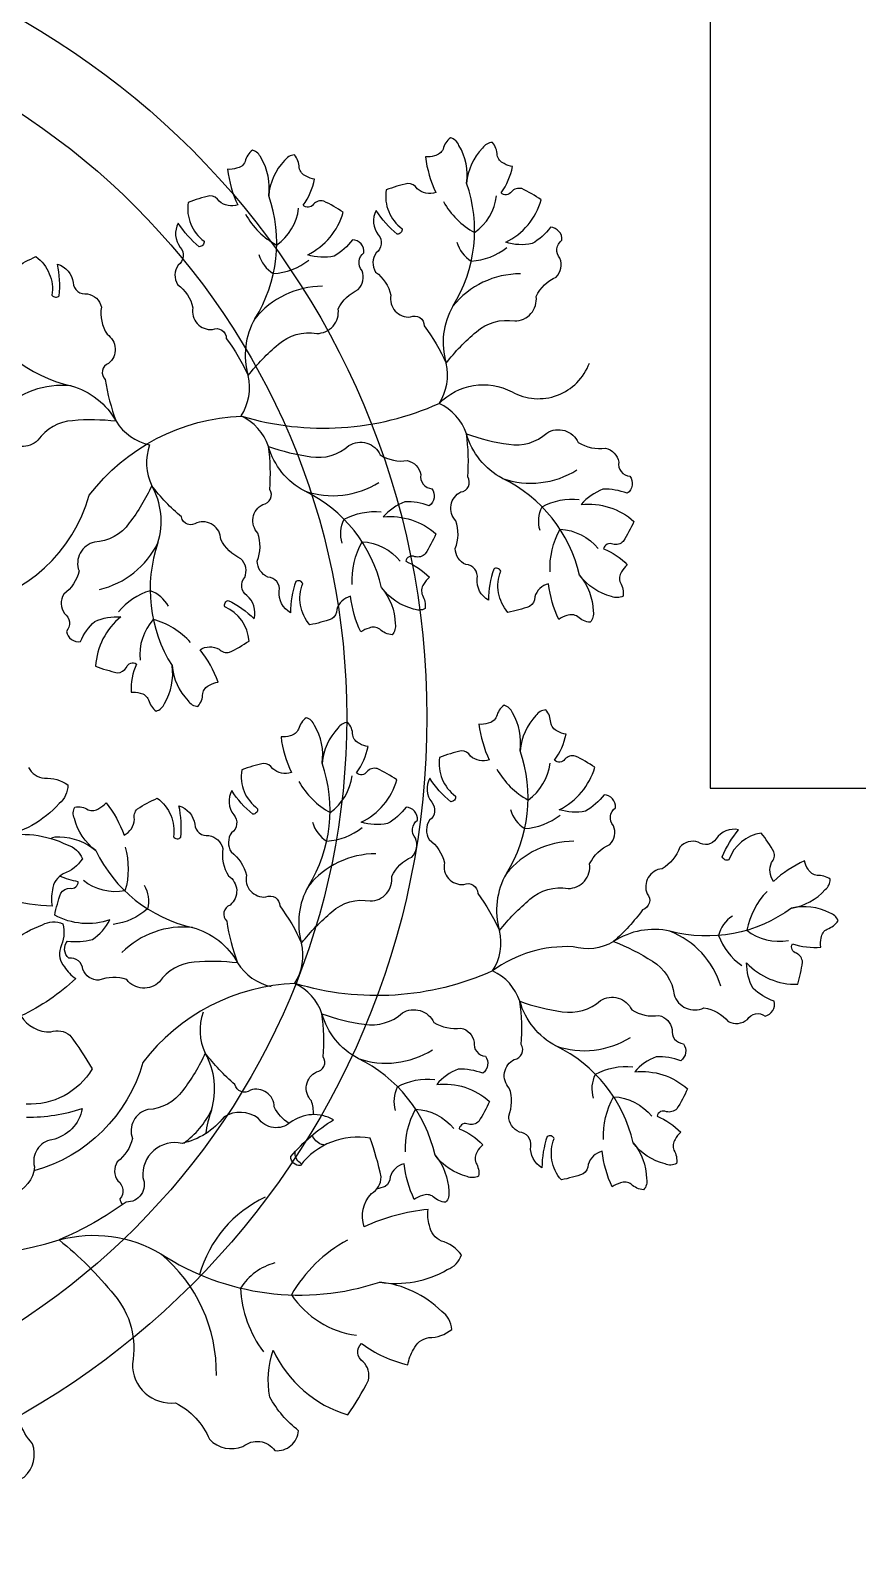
# Model space of a CAD drawing. Header units: millimetres. Extents: x 290.7 to 367.8, y 729.2 to 750.9.
# Drawn here: x 335.1212 to 335.3689, y 743.8186 to 744.2734 of the extents above; entities that cross this region are included whole.
import ezdxf

# ---------------------------------------------------------------- set-up
doc = ezdxf.new("R2010")
doc.units = ezdxf.units.MM
doc.layers.add('VEGET', color=64, linetype='Continuous')
doc.layers.add('VEGET-I', color=62, linetype='Continuous')

# ---------------------------------------------------------------- blocks, each defined once
blk = doc.blocks.new('VEGET-06')
at = {"layer": 'VEGET'}
for points in [[(0.1787080913161034, 0.1409342955668125, -0.08047336285184804), (0.1721603741811455, 0.148301200792254, 0.299054732626132), (0.1727690466169047, 0.1407405286725396, -0.4445358973400594), (0.1721212686906819, 0.1351528822066728, 0.3028472262875131), (0.1719651602376935, 0.1291591023787477, -0.1775881189196616), (0.1767309867031193, 0.1219127746743629, 0.5077713489282268), (0.1828159353822469, 0.115155246533404, -0.5541101838924969), (0.1871266292392004, 0.1123382487378999, -0.05360560279891149), (0.1939393087395631, 0.1007551724023994, -0.05303807838268959), (0.2033851509055085, 0.1105143493233216, -0.2299676780149515), (0.2153247465902801, 0.1138908098802949, 0.453009155801419), (0.2220272557792242, 0.1215698566291641, -0.1775881189196565), (0.2282802176565726, 0.1275800841505026, 0.3028472262875298), (0.2294560543726236, 0.1334594697044471, -0.4445358973400413), (0.2300624542187499, 0.1390517580103054, 0.4200628682774436), (0.2265098412871778, 0.143118664084759, -0.1027662192553072), (0.220738470957361, 0.1379942020935863, -0.1249756271620583), (0.2125213674705293, 0.1384234360467564, 0.2129696122085104), (0.2236248937955043, 0.1516657056500552, 0.03433418913963267), (0.21750713254416, 0.1551537073448817, 0.263361124047625), (0.2142874123478844, 0.154173338340839, -0.4961733732722903), (0.2110943312307043, 0.1538359954617201, 0.105188829234163), (0.2146862037516248, 0.1620051043449307, -0.1018354407082667), (0.2120012359025623, 0.1629374655998257, -0.2548810045278109), (0.2098803011090151, 0.1655829995879916, 0.1744881383592944), (0.2083819639850759, 0.1695425955530121, 0.2361518438993939), (0.2052793652795843, 0.167764000783408, 0.172045804718615), (0.2003498430560819, 0.1568345843182737, 0.1720458047186181), (0.1979645239254557, 0.168584587989141, 0.2361518438993874), (0.1953331347642004, 0.1710064280259367, 0.174488138359288), (0.1929946979928054, 0.16747724571138, -0.2548810045278096), (0.1903403008639266, 0.1653674138784584, -0.1018354407082642), (0.1875154847927956, 0.1650531464375478, 0.08115707204633878), (0.1907385889145283, 0.1539449118959544, -0.2683901017028241), (0.1849185333936019, 0.1551119423709384, 0.2633611240475965), (0.181996068004656, 0.1567813487255476, 0.03433418913963283), (0.1752575223457162, 0.1547355821323233, 0.2816703646801006), (0.1802320631380168, 0.1426532033223173, -0.447648090788793)], [(0.2404388157112853, 0.144829557567709, -0.08047336285184804), (0.2338910985763283, 0.1521964627931505, 0.299054732626132), (0.2344997710120875, 0.1446357906734352, -0.4445358973400594), (0.2338519930858656, 0.1390481442075684, 0.3028472262875131), (0.2336958846328745, 0.1330543643796416, -0.1775881189196616), (0.2384617110983012, 0.1258080366752568, 0.5077713489282268), (0.244546659777428, 0.1190505085342979, -0.5541101838924969), (0.2488573536343814, 0.1162335107387937, -0.05360560279891149), (0.255670033134745, 0.1046504344032959, -0.05303807838268959), (0.2651158753006921, 0.1144096113242172, -0.2299676780149515), (0.2770554709854629, 0.1177860718811905, 0.453009155801419), (0.2837579801744052, 0.1254651186300579, -0.1775881189196565), (0.2900109420517554, 0.1314753461513982, 0.3028472262875298), (0.2911867787678064, 0.1373547317053427, -0.4445358973400413), (0.2917931786139318, 0.1429470200112011, 0.4200628682774436), (0.2882405656823606, 0.1470139260856547, -0.1027662192553072), (0.2824691953525429, 0.1418894640944819, -0.1249756271620583), (0.2742520918657112, 0.1423186980476521, 0.2129696122085104), (0.2853556181906871, 0.1555609676509508, 0.03433418913963267), (0.2792378569393419, 0.1590489693457764, 0.263361124047625), (0.2760181367430663, 0.1580686003417338, -0.4961733732722903), (0.2728250556258871, 0.1577312574626166, 0.105188829234163), (0.2764169281468059, 0.1659003663458254, -0.1018354407082667), (0.273731960297745, 0.1668327276007213, -0.2548810045278109), (0.271611025504197, 0.1694782615888855, 0.1744881383592944), (0.2701126883802578, 0.1734378575539068, 0.2361518438993939), (0.2670100896747662, 0.1716592627843028, 0.172045804718615), (0.2620805674512638, 0.1607298463191693, 0.1720458047186181), (0.2596952483206385, 0.1724798499900366, 0.2361518438993874), (0.2570638591593823, 0.1749016900268323, 0.174488138359288), (0.2547254223879865, 0.1713725077122739, -0.2548810045278096), (0.2520710252591076, 0.1692626758793523, -0.1018354407082642), (0.2492462091879775, 0.1689484084384416, 0.08115707204633878), (0.2524693133097102, 0.1578401738968491, -0.2683901017028241), (0.2466492577887838, 0.1590072043718322, 0.2633611240475965), (0.243726792399837, 0.1606766107264415, 0.03433418913963283), (0.2369882467408981, 0.158630844133218, 0.2816703646801006), (0.2419627875331978, 0.1465484653232121, -0.447648090788793)], [(0.2705117461163056, 0.040490131157636, 0.08047336285184804), (0.2688893468460769, 0.03076841768273741, -0.299054732626132), (0.265380626200491, 0.03749323176694208, 0.4445358973400594), (0.2618583004867245, 0.04187896213204301, -0.3028472262875131), (0.2585360651448907, 0.04687020634648675, 0.1775881189196616), (0.2587140920496065, 0.05554146193717635, -0.5077713489282268), (0.2602690410917798, 0.06450097757585294, 0.5541101838924969), (0.2624191786909673, 0.06918012989361433, 0.05360560279891149), (0.26202191893882, 0.08261227209275734, 0.05303807838268959), (0.2752128967202969, 0.0793775273475914, 0.2299676780149515), (0.2871180065169119, 0.08287363829251326, -0.453009155801419), (0.2968793711855087, 0.07993984412696875, 0.1775881189196565), (0.3053719524686471, 0.07817960827710646, -0.3028472262875298), (0.3094966049140728, 0.0738279409323761, 0.4445358973400413), (0.3129863705033582, 0.06941625810140728, -0.4200628682774436), (0.3121432633425343, 0.0640824082745608, 0.1027662192553072), (0.3045298288037834, 0.06534907346593766, 0.1249756271620583), (0.2978016860823436, 0.06061228900601368, -0.2129696122085104), (0.3142498672360263, 0.05531103086935651, -0.03433418913963267), (0.3109269965262902, 0.04910203024140181, -0.263361124047625), (0.3076794010460713, 0.04821837582746813, 0.4961733732722903), (0.3047965964794273, 0.04680451406990027, -0.105188829234163), (0.3121853244005424, 0.04180025709608337, 0.1018354407082667), (0.3104084637863158, 0.03958189819415736, 0.2548810045278109), (0.310020916411041, 0.03621336416391241, -0.1744881383592944), (0.3108598440135086, 0.03206371179039902, -0.2361518438993939), (0.3072865631969641, 0.03191817042885781, -0.172045804718615), (0.2972962613253127, 0.03854736360250843, -0.1720458047186181), (0.3015305652265035, 0.02733027823719869, -0.2361518438993874), (0.3005918107266501, 0.02387944383508511, -0.174488138359288), (0.2967337523343945, 0.02562265919330375, 0.2548810045278096), (0.293363624112474, 0.02599608957347233, 0.1018354407082642), (0.2908048739421396, 0.02475869415327114, -0.08115707204633878), (0.2876214075215717, 0.03587835315701948, 0.2683901017028241), (0.2833152819901104, 0.03179273333825172, -0.2633611240475965), (0.281729634198034, 0.02882398905726813, -0.03433418913963283), (0.2749359660929587, 0.02696947234673175, -0.2816703646801006), (0.2727167952189218, 0.03984600970871544, 0.447648090788793)], [(0.2087810217211237, 0.03659486915674037, 0.08047336285184804), (0.207158622450895, 0.02687315568184356, -0.299054732626132), (0.2036499018053091, 0.03359796976604823, 0.4445358973400594), (0.2001275760915426, 0.03798370013114827, -0.3028472262875131), (0.1968053407497088, 0.0429749443455929, 0.1775881189196616), (0.1969833676544246, 0.05164619993628072, -0.5077713489282268), (0.1985383166965962, 0.0606057155749582, 0.5541101838924969), (0.2006884542957854, 0.06528486789272048, 0.05360560279891149), (0.2002911945436363, 0.0787170100918626, 0.05303807838268959), (0.213482172325115, 0.07548226534669755, 0.2299676780149515), (0.22538728212173, 0.07897837629161764, -0.453009155801419), (0.2351486467903268, 0.07604458212607224, 0.1775881189196565), (0.2436412280734661, 0.07428434627621172, -0.3028472262875298), (0.2477658805188909, 0.06993267893148136, 0.4445358973400413), (0.2512556461081763, 0.06552099610051254, -0.4200628682774436), (0.2504125389473515, 0.06018714627366517, 0.1027662192553072), (0.2427991044086006, 0.06145381146504203, 0.1249756271620583), (0.2360709616871608, 0.05671702700511805, -0.2129696122085104), (0.2525191428408435, 0.05141576886846, -0.03433418913963267), (0.2491962721311083, 0.04520676824050618, -0.263361124047625), (0.2459486766508894, 0.0443231138265725, 0.4961733732722903), (0.2430658720842453, 0.04290925206900553, -0.105188829234163), (0.2504546000053596, 0.03790499509518774, 0.1018354407082667), (0.2486777393911339, 0.03568663619326351, 0.2548810045278109), (0.2482901920158582, 0.03231810216301589, -0.1744881383592944), (0.249129119618325, 0.02816844978950339, -0.2361518438993939), (0.2455558388017822, 0.02802290842796396, -0.172045804718615), (0.2355655369301299, 0.03465210160161281, -0.1720458047186181), (0.2397998408313207, 0.02343501623630306, -0.2361518438993874), (0.2388610863314673, 0.0199841818341886, -0.174488138359288), (0.2350030279392135, 0.0217273971924099, 0.2548810045278096), (0.231632899717293, 0.02210082757257847, 0.1018354407082642), (0.2290741495469577, 0.02086343215237552, -0.08115707204633878), (0.2258906831263898, 0.03198309115612563, 0.2683901017028241), (0.2215845575949293, 0.02789747133735787, -0.2633611240475965), (0.2199989098028512, 0.0249287270563725, -0.03433418913963283), (0.2132052416977768, 0.0230742103458379, -0.2816703646801006), (0.210986070823739, 0.03595074770781981, 0.447648090788793)], [(0.1877634272076163, 0.03072051994071856, -0.08047336285184804), (0.1957957866512468, 0.02500868187855598, 0.299054732626132), (0.1935079288219912, 0.03224055242420398, -0.4445358973400594), (0.192886792582593, 0.03783122313900478, 0.3028472262875131), (0.1916954648048952, 0.04370748935156055, -0.1775881189196616), (0.1854266846639314, 0.04970121629246638, 0.5077713489282268), (0.1779819067645736, 0.05492290845427483, -0.5541101838924969), (0.1731494825804134, 0.05670201907831984, -0.05360560279891149), (0.1639138768474417, 0.06646336356121552, -0.05303807838268959), (0.1568958242736427, 0.05483527659606402, -0.2299676780149515), (0.1460168269482525, 0.04886854816225483, 0.453009155801419), (0.1412060598943228, 0.03988256414535662, -0.1775881189196565), (0.1364593477073948, 0.03262370125146763, 0.3028472262875298), (0.136631252250079, 0.02663035366410327, -0.4445358973400413), (0.1372937541922825, 0.0210444338252751, 0.4200628682774436), (0.1416675441597555, 0.01787729868757904, -0.1027662192553072), (0.146143456505115, 0.02416498783857435, -0.1249756271620583), (0.1542476958716881, 0.02558848205673048, 0.2129696122085104), (0.1463948479495345, 0.01019436692764941, 0.03433418913963267), (0.1531387618322917, 0.008166366904588607, 0.263361124047625), (0.1560568173442229, 0.009843469631217516, -0.4961733732722903), (0.1590930414285969, 0.01088793626469542, 0.105188829234163), (0.1574236088105661, 0.002121586802911857, -0.1018354407082667), (0.1602492433244169, 0.001814765268029817, -0.2548810045278109), (0.1629091917053529, -0.0002880635627997563, 0.1744881383592944), (0.1652569215302595, -0.003811070660781013, 0.2361518438993939), (0.1678819187832721, -0.001382303997748302, 0.172045804718615), (0.1702362624458953, 0.01037394538454084, 0.1720458047186181), (0.1751945720723231, -0.0005424413468269051, 0.2361518438993874), (0.1783018474966243, -0.002312853027576445, 0.174488138359288), (0.1797897438851592, 0.001650678059747612, -0.2548810045278096), (0.181903698996897, 0.004301792592650067, -0.1018354407082642), (0.184586200279214, 0.005241226853521574, 0.08115707204633878), (0.1789552701613193, 0.01534438976510177, -0.2683901017028241), (0.18488882343632, 0.0155115780689643, 0.2633611240475965), (0.1881111162172973, 0.01453969805576261, 0.03433418913963283), (0.1942196635788953, 0.0180438110223573, 0.2816703646801006), (0.1866635122172067, 0.02870375991538765, -0.447648090788793)], [(0.257114759392242, -0.0320242549355072, -0.08047336285184804), (0.250567042257285, -0.02465734971006572, 0.299054732626132), (0.2511757146930442, -0.03221802182978095, -0.4445358973400594), (0.2505279367668223, -0.0378056682956478, 0.3028472262875131), (0.2503718283138312, -0.04379944812357461, -0.1775881189196616), (0.2551376547792579, -0.05104577582795944, 0.5077713489282268), (0.2612226034583847, -0.05780330396891831, -0.5541101838924969), (0.2655332973153381, -0.06062030176442246, -0.05360560279891149), (0.2723459768157017, -0.07220337809992028, -0.05303807838268959), (0.2817918189816488, -0.06244420117899896, -0.2299676780149515), (0.2937314146664196, -0.05906774062202569, 0.453009155801419), (0.3004339238553619, -0.05138869387315825, -0.1775881189196565), (0.3066868857327121, -0.04537846635181797, 0.3028472262875298), (0.3078627224487631, -0.03949908079787345, -0.4445358973400413), (0.3084691222948885, -0.03390679249201511, 0.4200628682774436), (0.3049165093633173, -0.02983988641756152, -0.1027662192553072), (0.2991451390334996, -0.0349643484087343, -0.1249756271620583), (0.2909280355466679, -0.03453511445556412, 0.2129696122085104), (0.3020315618716438, -0.02129284485226535, 0.03433418913963267), (0.2959138006202986, -0.0178048431574398, 0.263361124047625), (0.292694080424023, -0.01878521216148243, -0.4961733732722903), (0.2895009993068438, -0.01912255504059956, 0.105188829234163), (0.2930928718277626, -0.0109534461573908, -0.1018354407082667), (0.2904079039787018, -0.01002108490249487, -0.2548810045278109), (0.2882869691851537, -0.007375550914330731, 0.1744881383592944), (0.2867886320612145, -0.003415954949309352, 0.2361518438993939), (0.283686033355723, -0.005194549718913422, 0.172045804718615), (0.2787565111322206, -0.01612396618404688, 0.1720458047186181), (0.2763711920015952, -0.004373962513179563, 0.2361518438993874), (0.2737398028403391, -0.001952122476383877, 0.174488138359288), (0.2714013660689432, -0.005481304790942332, -0.2548810045278096), (0.2687469689400643, -0.007591136623863903, -0.1018354407082642), (0.2659221528689342, -0.00790540406477458, 0.08115707204633878), (0.2691452569906669, -0.01901363860636707, -0.2683901017028241), (0.2633252014697405, -0.01784660813138395, 0.2633611240475965), (0.2604027360807937, -0.01617720177677473, 0.03433418913963283), (0.2536641904218548, -0.01822296836999815, 0.2816703646801006), (0.2586387312141545, -0.03030534718000411, -0.447648090788793)], [(0.1953840349970601, -0.03591951693640372, -0.08047336285184804), (0.1888363178621022, -0.02855261171096224, 0.299054732626132), (0.1894449902978614, -0.03611328383067658, -0.4445358973400594), (0.1887972123716386, -0.04170093029654343, 0.3028472262875131), (0.1886411039186502, -0.04769471012446846, -0.1775881189196616), (0.193406930384076, -0.05494103782885329, 0.5077713489282268), (0.1994918790632036, -0.06169856596981216, -0.5541101838924969), (0.2038025729201571, -0.06451556376531631, -0.05360560279891149), (0.2106152524205198, -0.0760986401008168, -0.05303807838268959), (0.2200610945864652, -0.06633946317989459, -0.2299676780149515), (0.2320006902712368, -0.06296300262292132, 0.453009155801419), (0.2387031994601809, -0.0552839558740521, -0.1775881189196565), (0.2449561613375293, -0.0492737283527136, 0.3028472262875298), (0.2461319980535803, -0.04339434279876908, -0.4445358973400413), (0.2467383978997066, -0.03780205449291074, 0.4200628682774436), (0.2431857849681345, -0.03373514841845715, -0.1027662192553072), (0.2374144146383177, -0.03885961040962993, -0.1249756271620583), (0.229197311151486, -0.03843037645645975, 0.2129696122085104), (0.240300837476461, -0.02518810685316097, 0.03433418913963267), (0.2341830762251167, -0.02170010515833454, 0.263361124047625), (0.2309633560288411, -0.02268047416237717, -0.4961733732722903), (0.227770274911661, -0.02301781704149608, 0.105188829234163), (0.2313621474325815, -0.01484870815828554, -0.1018354407082667), (0.228677179583519, -0.0139163469033905, -0.2548810045278109), (0.2265562447899718, -0.01127081291522458, 0.1744881383592944), (0.2250579076660326, -0.007311216950204091, 0.2361518438993939), (0.2219553089605411, -0.00908981171980816, 0.172045804718615), (0.2170257867370387, -0.02001922818494251, 0.1720458047186181), (0.2146404676064124, -0.00826922451407519, 0.2361518438993874), (0.2120090784451572, -0.005847384477279505, 0.174488138359288), (0.2096706416737621, -0.009376566791836183, -0.2548810045278096), (0.2070162445448833, -0.01148639862475775, -0.1018354407082642), (0.2041914284737523, -0.01180066606566843, 0.08115707204633878), (0.207414532595485, -0.02290890060726181, -0.2683901017028241), (0.2015944770745586, -0.0217418701322778, 0.2633611240475965), (0.1986720116856127, -0.02007246377766858, 0.03433418913963283), (0.1919334660266729, -0.02211823037089289, 0.2816703646801006), (0.1969080068189735, -0.03420060918089884, -0.447648090788793)], [(0.3417905032323967, -0.04919868176062803, -0.08047336285184804), (0.3468946238282618, -0.04076708373754112, 0.299054732626132), (0.3398511022150243, -0.04358187472796171, -0.4445358973400594), (0.3343214376549399, -0.04461348469406534, 0.3028472262875131), (0.3285489913195718, -0.04623478965614147, -0.1775881189196616), (0.3230337316419805, -0.05292838941909572, 0.5077713489282268), (0.3183751045318193, -0.06073786958437832, -0.5541101838924969), (0.3169570987690093, -0.0656883057030333, -0.05360560279891149), (0.3079031991748407, -0.07561841957485527, -0.05303807838268959), (0.3200170384814358, -0.08176011035604969, -0.2299676780149515), (0.3267695679125326, -0.092169614536882, 0.453009155801419), (0.3360857652860076, -0.09630481161774807, -0.1775881189196565), (0.3436748191697925, -0.1005034576193635, 0.3028472262875298), (0.3496391837540669, -0.09989017010065826, -0.4445358973400413), (0.3551610607407722, -0.0988176572508932, 0.4200628682774436), (0.3579971259465182, -0.09422227720036869, -0.1027662192553072), (0.3513965672893287, -0.09022209575500018, -0.1249756271620583), (0.349379473618165, -0.08224485534107195, 0.2129696122085104), (0.3653106367268286, -0.0889414248435152, 0.03433418913963267), (0.3668359328105879, -0.08206635172329069, 0.263361124047625), (0.3649482645836803, -0.07927987900827649, -0.4961733732722903), (0.3636827990633416, -0.07632891912108519, 0.105188829234163), (0.3725483692868909, -0.07734752246074628, -0.1018354407082667), (0.3726460401057627, -0.07450695732837165, -0.2548810045278109), (0.3745470457448157, -0.0716992194415127, 0.1744881383592944), (0.3778873828006208, -0.06909814991210705, 0.2361518438993939), (0.3752717014183951, -0.06665935328498662, 0.172045804718615), (0.3633738735728063, -0.0651781287317652, 0.1720458047186181), (0.3738950096127702, -0.05942851743630317, 0.2361518438993874), (0.3754315241713382, -0.0561991767771115, 0.174488138359288), (0.3713690859890635, -0.05500753490204868, -0.2548810045278096), (0.3685693376420716, -0.0530947819973262, -0.1018354407082642), (0.3674346963673187, -0.05048883897458811, 0.08115707204633878), (0.3577741590963779, -0.05684928663551059, -0.2683901017028241), (0.3571699832304231, -0.05094420594857674, 0.2633611240475965), (0.3579016596655133, -0.04765903150560824, 0.03433418913963283), (0.3539567386689058, -0.04182544282606671, 0.2816703646801006), (0.3438828647062557, -0.05014692089113293, -0.447648090788793)], [(0.2871876897972623, -0.1363636813455802, 0.08047336285184804), (0.2855652905270336, -0.1460853948204788, -0.299054732626132), (0.2820565698814477, -0.1393605807362741, 0.4445358973400594), (0.2785342441676812, -0.1349748503711732, -0.3028472262875131), (0.2752120088258474, -0.1299836061567294, 0.1775881189196616), (0.2753900357305632, -0.1213123505660398, -0.5077713489282268), (0.2769449847727365, -0.1123528349273633, 0.5541101838924969), (0.279095122371924, -0.1076736826096019, 0.05360560279891149), (0.2786978626197767, -0.09424154041045885, 0.05303807838268959), (0.2918888404012536, -0.09747628515562479, 0.2299676780149515), (0.3037939501978686, -0.09398017421070293, -0.453009155801419), (0.3135553148664654, -0.09691396837624744, 0.1775881189196565), (0.3220478961496038, -0.09867420422610973, -0.3028472262875298), (0.3261725485950295, -0.1030258715708401, 0.4445358973400413), (0.3296623141843149, -0.1074375544018089, -0.4200628682774436), (0.328819207023491, -0.1127714042286554, 0.1027662192553072), (0.3212057724847401, -0.1115047390372785, 0.1249756271620583), (0.3144776297633003, -0.1162415234972025, -0.2129696122085104), (0.330925810916983, -0.1215427816338597, -0.03433418913963267), (0.3276029402072469, -0.1277517822618144, -0.263361124047625), (0.324355344727028, -0.1286354366757481, 0.4961733732722903), (0.321472540160384, -0.1300492984333159, -0.105188829234163), (0.3288612680814991, -0.1350535554071328, 0.1018354407082667), (0.3270844074672725, -0.1372719143090588, 0.2548810045278109), (0.3266968600919977, -0.1406404483393038, -0.1744881383592944), (0.3275357876944653, -0.1447901007128172, -0.2361518438993939), (0.3239625068779208, -0.1449356420743584, -0.172045804718615), (0.3139722050062694, -0.1383064489007078, -0.1720458047186181), (0.3182065089074602, -0.1495235342660175, -0.2361518438993874), (0.3172677544076068, -0.1529743686681311, -0.174488138359288), (0.3134096960153512, -0.1512311533099124, 0.2548810045278096), (0.3100395677934307, -0.1508577229297439, 0.1018354407082642), (0.3074808176230963, -0.152095118349945, -0.08115707204633878), (0.3042973512025284, -0.1409754593461967, 0.2683901017028241), (0.2999912256710671, -0.1450610791649645, -0.2633611240475965), (0.2984055778789907, -0.1480298234459481, -0.03433418913963283), (0.2916119097739154, -0.1498843401564844, -0.2816703646801006), (0.2893927388998785, -0.1370078027945008, 0.447648090788793)], [(0.2604242854444463, -0.1732348109652984, 0.1744881383592826), (0.2541946619541235, -0.1689516420583308, -0.2548810045278165), (0.2505088898905417, -0.1641477769199318, -0.1018354407082663), (0.2500342272001568, -0.1590945858957173, 0.08115707204633889), (0.2301023717588269, -0.164509342723651, -0.268390101702822), (0.2323641576096191, -0.1541536268979229, 0.2633611240476109), (0.235434237670181, -0.1489867933016535, 0.034334189139633), (0.2319878366369696, -0.1368928373987588, 0.2816703646800977), (0.2102630947846515, -0.1454048890444488, -0.4476480907887908), (0.207240704944585, -0.1426313073757397, -0.0804733628518486), (0.2205943381686284, -0.1311661190045799, 0.2990547326261485), (0.2070764937350082, -0.1320214981233905, -0.4445358973400563), (0.1971198426460896, -0.1306939251199086, 0.3028472262875256), (0.1864230135463396, -0.1302317756386939, -0.1775881189196615), (0.1733391962141422, -0.1385191736645464, 0.5077713489282397), (0.1610877384732685, -0.1491767596829545, -0.5541101838924329), (0.1559262055137314, -0.1567870893337417, -0.0536056027989116), (0.1350366924357855, -0.1685963294476238, -0.05303807838268965), (0.1521721673330889, -0.1857600839363451, -0.229967678014949), (0.1578352928978788, -0.2071809879351303, 0.4530091558014059), (0.1713407482919642, -0.2193829955423467, -0.1775881189196614), (0.1818803643128648, -0.2307312877554155, 0.3028472262875249), (0.1923417415731423, -0.2330106123813467, -0.4445358973400437), (0.2023079467221232, -0.2342644488597072, 0.420062868277418), (0.2096779317119415, -0.2280458868037938, -0.1027662192553043), (0.2007050696048047, -0.2175845599419759, -0.1249756271620578), (0.2017229110815162, -0.2029264514319147, 0.2129696122085104), (0.2250265514501368, -0.2231565132233415, 0.03433418913963278), (0.2314414306755106, -0.2123402858779704, 0.2633611240475967), (0.2297895606879665, -0.2065616280291236, -0.4961733732722993), (0.2292849677820739, -0.2008502112581469, 0.1051888292341508), (0.2437605992245988, -0.2075133234599242, -0.1018354407082692), (0.2455074525623262, -0.2027479748248995, -0.2548810045278139), (0.2502958327676552, -0.1990421077223425, 0.1744881383592873), (0.2574113544957868, -0.1964880726299283, 0.2361518438993992), (0.2543307064623672, -0.1908941017915415, 0.1720458047186156), (0.2349676137905892, -0.1817582075732824, 0.1720458047186174), (0.2560196788235896, -0.1778589154799102, 0.2361518438993921)]]:
    blk.add_lwpolyline(points, format="xyb", close=True, dxfattribs=at)
for points in [[(0.1215213571132487, 0.1345194205435156, -0.03433418913963283), (0.1277264917361052, 0.1378495050565194, -0.2816703646801006), (0.1327753852673519, 0.125798006896007, 0.447648090788793), (0.1350687050113901, 0.1256645208011777, 0.08047336285184804), (0.1344707695979954, 0.1355025269772998, -0.299054732626132), (0.1393975357402688, 0.1297352728286425, 0.4445358973400594), (0.1438132713675104, 0.1262506368161516, -0.3028472262875131), (0.1481697294091102, 0.1221310446268049, 0.1775881189196616), (0.1499398340754361, 0.1136405148101147, -0.5077713489282268), (0.1504326621627063, 0.1045604317994888, 0.5541101838924969), (0.1493860317225835, 0.09951839621551262, 0.05360560279891149), (0.1527839053627886, 0.08651706112661373, 0.05303807838268959), (0.1392035099048812, 0.08671283549837128, 0.2299676780149515), (0.1283849398232517, 0.08063723080439189, -0.453009155801419), (0.1182143512431839, 0.08130843594003423, 0.1775881189196565)], [(0.1254184359496522, -0.02133845419311875, 0.2548810045278109), (0.130440751469675, -0.02472052202063857, -0.1744881383592944), (0.1377091950086831, -0.02679981835282153, -0.2361518438993939), (0.1350041043409709, -0.03258474588270222, -0.172045804718615), (0.11628554972875, -0.04297751424403984, -0.1720458047186181), (0.1375489101727476, -0.04548019752638233, -0.2361518438993874), (0.1422488336818342, -0.04980380956439845, -0.174488138359288), (0.1363151893696797, -0.05448842373139584, 0.2548810045278096), (0.1329541938888132, -0.05952486546641111, 0.1018354407082642), (0.1328137595503902, -0.06459835759643795, -0.05521114289692754), (0.118866479975039, -0.0625242699350812, 0.2683901017028241)], [(0.1324015737710065, -0.04347439061674141, -0.1823380578218932), (0.1351853449824825, -0.04301463401716354, -0.172045804718615), (0.1464073438441194, -0.04723589865820443, -0.1720458047186181), (0.1397665445041936, -0.03725330792497772, -0.2361518438993874), (0.1399079329310817, -0.03367986037470505, -0.174488138359288), (0.1440585574966242, -0.03451396472015933, 0.2548810045278096), (0.1474266388477092, -0.03412250272521344, 0.1018354407082642), (0.1496429311992884, -0.03234306515326413, -0.08115707204633878), (0.1552377928619206, -0.04246624636208196, 0.2683901017028241), (0.1585185910131273, -0.03751939181729735, -0.2633611240475965), (0.1593984705026399, -0.03427077155473324, -0.03433418913963283), (0.1656036051254963, -0.03094068704172948, -0.2816703646801006), (0.170652498656743, -0.04299218520224191, 0.447648090788793), (0.1729458184007813, -0.04312567129707112, 0.08047336285184804)], [(0.1729458184007813, -0.04312567129707112, 0.08047336285184804), (0.1723478829873866, -0.03328766512094905, -0.299054732626132), (0.17727464912966, -0.03905491926960636, 0.4445358973400594), (0.1816903847569016, -0.0425395552820973, -0.3028472262875131), (0.1860468427985014, -0.04665914747144395, 0.1775881189196616), (0.1878169474648272, -0.05514967728813414, -0.5077713489282268), (0.1883097755520975, -0.06422976029876004, 0.5541101838924969), (0.1872631451119746, -0.06927179588273624, 0.05360560279891149), (0.1906610187521798, -0.08227313097163513, 0.05303807838268959), (0.1770806232942723, -0.08207735659987758, 0.2299676780149515), (0.1662620532126429, -0.08815296129385697, -0.453009155801419), (0.1560914646325751, -0.08748175615821463, 0.1775881189196565), (0.1474204217993167, -0.0876698606016797, -0.3028472262875298), (0.1424253198822241, -0.08435342828477665, 0.4445358973400413), (0.1380354988622283, -0.08083620200805886, -0.4200628682774436), (0.1376616087082212, -0.07544908869824951, 0.1027662192553072), (0.145365243142848, -0.07497702654077987, 0.1249756271620583), (0.150860479235158, -0.06885269704363495, -0.2129696122085104), (0.1336425612104106, -0.06737306871567483, -0.03433418913963267), (0.1354891811256218, -0.06057724989523017, -0.263361124047625), (0.1384560805753976, -0.0589881529248375, 0.4961733732722903), (0.1409486284561474, -0.05696410443205213, -0.07000139340616839), (0.1352393445596922, -0.05520164093461144, 0.1018354407082667)], [(0.1131621084435794, -0.08383341575730707, -0.1720458047186181), (0.1298236260919889, -0.07038768220964275, -0.2361518438993757), (0.1362009992230169, -0.07005299729187886, -0.1744881383592802), (0.135398585529412, -0.07757030245936303, 0.2548810045278265), (0.1366470839935046, -0.0834951052035704, 0.1018354407082649), (0.1401747235745532, -0.0871441877160759, -0.08115707204633917), (0.1230916638135842, -0.09875312918560031, 0.2683901017028146), (0.1324260912935804, -0.1037755777038827, -0.263361124047613), (0.1383469907491994, -0.1048073289463076, -0.034334189139631), (0.1452861659589857, -0.1152949071639311, -0.2816703646801013), (0.1246846916527851, -0.1262492984377417, 0.4476480907887236)], [(0.1248234687736396, -0.1303490955704145, 0.08047336285184782), (0.142219008054286, -0.1276722919160491, -0.2990547326261498), (0.1327719329198089, -0.1373788135882048, 0.4445358973400735), (0.1272999156451142, -0.1458022557546519, -0.302847226287535), (0.1206891184248553, -0.1542244345134343, 0.1775881189196651)], [(0.2143404608243404, -0.1295487630605026, 0.08789902130899625), (0.2136593113353813, -0.1252076125669355, -0.5077713489282268), (0.2152142603775529, -0.116248096928258, 0.5541101838924969), (0.2173643979767421, -0.1115689446104957, 0.05360560279891149), (0.216967138224593, -0.09813680241135359, 0.05303807838268959), (0.2301581160060717, -0.1013715471565186, 0.2299676780149515), (0.2420632258026867, -0.09787543621159855, -0.453009155801419), (0.2518245904712835, -0.100809230377144, 0.1775881189196565), (0.2603171717544228, -0.1025694662270045, -0.3028472262875298), (0.2644418241998476, -0.1069211335717348, 0.4445358973400413), (0.267931589789133, -0.1113328164027036, -0.4200628682774436), (0.2670884826283082, -0.116666666229551, 0.1027662192553072), (0.2594750480895573, -0.1154000010381742, 0.1249756271620583), (0.2527469053681175, -0.1201367854980981, -0.2129696122085104), (0.2691950865218002, -0.1254380436347562, -0.03433418913963267), (0.265872215812065, -0.13164704426271, -0.263361124047625), (0.2626246203318461, -0.1325306986766437, 0.4961733732722903), (0.2597418157652021, -0.1339445604342107, -0.105188829234163), (0.2671305436863163, -0.1389488174080284, 0.1018354407082667), (0.2653536830720906, -0.1411671763099527, 0.2548810045278109), (0.2649661356968149, -0.1445357103402003, -0.1744881383592944), (0.2658050632992817, -0.1486853627137128, -0.2361518438993939), (0.2622317824827389, -0.1488309040752522, -0.172045804718615), (0.2522414806110866, -0.1422017109016034, -0.1720458047186181), (0.2564757845122774, -0.1534187962669131, -0.2361518438993874), (0.255537030012424, -0.1568696306690276, -0.174488138359288), (0.2516789716201702, -0.1551264153108063, 0.2548810045278096), (0.2483088433982497, -0.1547529849306377, 0.1018354407082642), (0.2457500932279144, -0.1559903803508407, -0.08115707204633878), (0.2425666268073465, -0.1448707213470906, 0.2683901017028241), (0.238260501275886, -0.1489563411658583, -0.2633611240475965), (0.2366748534838079, -0.1519250854468437, -0.01359188383691224), (0.2340155415381737, -0.1527709116239864, -0.2816703646801006)], [(0.2067415703930084, -0.1322881547835744, -0.140065914486193), (0.2021026283448881, -0.1271525962107498, 0.5077713489282268), (0.1946578504455303, -0.1219309040489414, -0.5541101838924969), (0.1898254262613701, -0.1201517934248963, -0.05360560279891149), (0.1805898205283984, -0.1103904489420007, -0.05303807838268959), (0.1735717679545994, -0.1220185359071522, -0.2299676780149515), (0.1626927706292092, -0.1279852643409614, 0.453009155801419), (0.1578820035752795, -0.1369712483578596, -0.1775881189196565), (0.1531352913883515, -0.1442301112517486, 0.3028472262875298), (0.1533071959310357, -0.1502234588391129, -0.4445358973400413), (0.1539696978732392, -0.1558093786779411, 0.132420092724567), (0.1547578632203548, -0.1576128528035694, -0.1027662192553072)], [(0.217788031047629, -0.1390597130861391, 0.06645151050785239), (0.2168035197724993, -0.1388701123720679, -0.1966975875028096), (0.21390474840255, -0.1359804394685469, 0.1775881189196616)], [(0.2105957128011688, -0.1449766539124369, 0.01988486331478412), (0.2101838725029479, -0.1446132600790122, -0.2768544380593153), (0.2086410221490986, -0.1410348337163505, 0.3028472262875131)], [(0.110443480398823, -0.2500769395920335, -0.08047336285184804), (0.1190656674545041, -0.2654206013142346, 0.299054732626132), (0.1208792720443803, -0.2519976869525911, -0.4445358973400594), (0.1241346485755486, -0.2424950623348154, 0.3028472262875131), (0.1266866554707908, -0.2320968415380209, -0.1775881189196616), (0.1211275466148525, -0.2176412699218915, 0.5077713489282268), (0.1130810039103869, -0.2035368200204815, -0.5541101838924969), (0.106631359018281, -0.1969823848311023, -0.05360560279891149), (0.09915043431058557, -0.1741818218069406, -0.05303807838268959), (0.07895813857810996, -0.1876164844806896, -0.2180849490682808), (0.05791312001393667, -0.1893798994057256, 0.453009155801419)]]:
    blk.add_lwpolyline(points, format="xyb", dxfattribs=at)
at = {"layer": 'VEGET-I'}
for points in [[(0.254845409108504, 0.1549782954314622, 0.1413864367129372), (0.2645708651387739, 0.1453524058698603, 0.210122964771746), (0.2714307555091642, 0.1568139567112787, 0.210122964771746)], [(0.1931146847133229, 0.1510830334305684, 0.1413864367129372), (0.2028401407435911, 0.1414571438689647, 0.210122964771746), (0.2097000311139823, 0.1529186947103831, 0.210122964771746)], [(0.2590524093659461, 0.1423884747400761, 0.1876286218963192), (0.2635304194546544, 0.1364483286622269, 0.1520058651265381), (0.2745765389773664, 0.1406558923834433)], [(0.1973216849707633, 0.1384932127391805, 0.1876286218963192), (0.2017996950594725, 0.132553066661333, 0.1520058651265381), (0.2128458145821854, 0.1367606303825495)], [(0.1085302304547282, 0.1215542934400444, 0.2279428046577942), (0.1387150737317393, 0.09755239051511833, -0.2043996860364329), (0.1527839053627886, 0.08651706112661373, 0.2049975904848279), (0.163225946877354, 0.07919701947995872, 0.2049975904848279)], [(0, 8.881784197001252e-16, -0.1841083703680773), (0.04228913561414682, 0.01762278390732508, 0.09065442908466861), (0.1067431531566427, 0.02888638969545454, 0.2835782542006574), (0.1444170503668181, 0.06349763975060885, -0.2251438523393833), (0.1919696720292476, 0.08813990289403506, 0.1802530025354734), (0.2534862987824678, 0.09208657572137025, -0.3316125768266109), (0.2762331525815815, 0.09569718735304278, 0.4605227219911265), (0.3003478073476096, 0.1046845475750091, 0.4605227219911265)], [(0.2972962613253127, 0.03854736360250843, 0.2279428046577942), (0.2732592940436165, 0.06870429168833869, -0.2043996860364329), (0.26202191893882, 0.08261227209275734, 0.2049975904848279), (0.2534862987824686, 0.09208657572137291, 0.2049975904848279)], [(0.2355655369301299, 0.03465210160161281, 0.2279428046577942), (0.2115285696484337, 0.06480902968744306, -0.2043996860364329), (0.2002911945436363, 0.0787170100918626, 0.2049975904848279), (0.1917555743872867, 0.08819131372047728, 0.2049975904848279)], [(0.2849707824923025, 0.05246347743968016, -0.1876286218963192), (0.2856003342958982, 0.05987573582072159, -0.1520058651265381), (0.2971913664539256, 0.06219269988814169)], [(0.2232400580971214, 0.04856821543878631, -0.1876286218963192), (0.2238696099007162, 0.05598047381982774, -0.1520058651265381), (0.2354606420587446, 0.05829743788724784)], [(0.2881098288438659, 0.03956584881228853, -0.1413864367129372), (0.2912201987425025, 0.0528913073013042, -0.210122964771746), (0.303127967264631, 0.04683901084395625, -0.210122964771746)], [(0.226379104448684, 0.0356705868113929, -0.1413864367129372), (0.2294894743473206, 0.04899604530040946, -0.210122964771746), (0.2413972428694482, 0.04294374884306063, -0.210122964771746)], [(0.1690762813903026, 0.02892738433107489, 0.1876286218963192), (0.1633807660649671, 0.03371267585402471, 0.1520058651265381), (0.1535587975357462, 0.02713625713338885)], [(0.175998160911786, 0.01760086588552046, 0.1413864367129372), (0.1643625804742799, 0.02480194307794115, 0.210122964771746), (0.1602462587079119, 0.01209442016039741, 0.210122964771746)], [(0.2715213527894607, -0.02187551707175395, 0.1413864367129372), (0.2812468088197306, -0.03150140663335588, 0.210122964771746), (0.2881066991901209, -0.02003985579193746, 0.210122964771746)], [(0.2097906283942796, -0.0257707790726478, 0.1413864367129372), (0.2195160844245478, -0.0353966686342515, 0.210122964771746), (0.226375974794939, -0.02393511779283308, 0.210122964771746)], [(0.2757283530469028, -0.03446533776314009, 0.1876286218963192), (0.2802063631356111, -0.0404054838409893, 0.1520058651265381), (0.2912524826583232, -0.03619792011977285)], [(0.21399762865172, -0.03836059976403572, 0.1876286218963192), (0.2184756387404292, -0.04430074584188315, 0.1520058651265381), (0.2295217582631421, -0.0400931821206667)], [(0.1555883254283463, -0.04616939455187552, -0.1413864367129372), (0.1555439042598508, -0.05985297126297962, -0.210122964771746), (0.1425825336969844, -0.05662371179426806, -0.210122964771746)], [(0.1464073438441194, -0.04723589865820443, 0.2279428046577942), (0.1765921871211305, -0.07123780158313053, -0.2043996860364329), (0.1906610187521798, -0.08227313097163513, 0.2049975904848279), (0.2011030602667452, -0.08959317261829014, 0.2049975904848279)], [(0.1615384168152056, -0.05803526361804234, -0.1876286218963192), (0.1625862895630181, -0.0654000360167748, -0.1520058651265381), (0.1518095081987187, -0.07025609742538741)], [(0.3557418320354326, -0.05996470415376454, 0.1413864367129372), (0.3494181671426047, -0.07209950976292312, 0.210122964771746), (0.3623945790955867, -0.07526778633082021, 0.210122964771746)], [(0.3633738735728071, -0.0651781287317661, -0.2279428046577928), (0.325489948351116, -0.07239091719896962, 0.2043996860364349), (0.3079031991748389, -0.07561841957485527, -0.2049975904848281), (0.2952549117619743, -0.07724324763414359, 0.1730102318134612), (0.2701622424634254, -0.08476723678184328, 0.1730102318134612)], [(0.3449564416814965, -0.06770277827595894, 0.1876286218963192), (0.3406040658183214, -0.07373558310675055, 0.1520058651265381), (0.3478866984961471, -0.08304598644162287)], [(0.2701622424634254, -0.08476723678184328, -0.1802530025354734), (0.2086456157102043, -0.08871390960918113, 0.2251438523393833), (0.1610929940477748, -0.1133561727526073, -0.2626849896690132), (0.1271085584229006, -0.1471063157439945, -0.09065442908466861)], [(0.3139722050062694, -0.1383064489007078, 0.2279428046577942), (0.2899352377245732, -0.1081495208148775, -0.2043996860364329), (0.2786978626197767, -0.09424154041045885, 0.2049975904848279), (0.2701622424634254, -0.08476723678184328, 0.2049975904848279)], [(0.2522414806110866, -0.1422017109016034, 0.2279428046577942), (0.2282045133293904, -0.1120447828157731, -0.2043996860364329), (0.216967138224593, -0.09813680241135359, 0.2049975904848279), (0.2084315180682434, -0.08866249878273891, 0.2049975904848279)], [(0.3016467261732592, -0.124390335063536, -0.1876286218963192), (0.3022762779768549, -0.1169780766824946, -0.1520058651265381), (0.3138673101348823, -0.1146611126150745)], [(0.2399160017780781, -0.1282855970644299, -0.1876286218963192), (0.240545553581673, -0.1208733386833885, -0.1520058651265381), (0.2521365857397013, -0.1185563746159684)], [(0.2430550481296407, -0.1411832256918233, -0.1413864367129372), (0.2461654180282773, -0.1278577672028067, -0.210122964771746), (0.2580731865504049, -0.1339100636601556, -0.210122964771746)], [(0.3047857725248226, -0.1372879636909277, -0.1413864367129372), (0.3078961424234592, -0.123962505201912, -0.210122964771746), (0.3198039109455877, -0.1300148016592599, -0.210122964771746)], [(0.1350366924357855, -0.1685963294476238, -0.2043996860364353), (0.166673431234833, -0.17290931320297, 0.2279428046577944), (0.2349676137905892, -0.1817582075732824, 0.2279428046577944)], [(0.2023126440225642, -0.1757902826411382, 0.1876286218963192), (0.1915697592744481, -0.1836037709007705, 0.152005865126538), (0.1987441223853335, -0.2034548499911315)]]:
    blk.add_lwpolyline(points, format="xyb", dxfattribs=at)
for centre, radius, start, end in [((0.1583516211883902, 0.1421428217838292), 0.04449380323614033, 327.9177198043942, 19.28079057527284), ((0.220082345583573, 0.1460380837847248), 0.04449380323614033, 327.9177198043942, 19.28079057527284), ((0.2171302700873934, 0.1015308400526553), 0.02706773419064479, 90.01600102915626, 141.1485100938255), ((0.2788609944825762, 0.105426102053551), 0.02706773419064479, 90.01600102915626, 141.1485100938255), ((0.2158041366335732, 0.1071584244693229), 0.0227831590405553, 150.114544286388, 196.3230004717691), ((0.2775348610287551, 0.1110536864702185), 0.0227831590405553, 150.114544286388, 196.3230004717691), ((0.2399000971772498, 0.1009197119673457), 0.01620522045507504, 326.9698917134423, 13.30986666352155), ((0.1781693727820679, 0.09702444996645099), 0.01620522045507504, 326.9698917134423, 13.30986666352155), ((0.1358670667860187, 0.07063490380754356), 0.02706773419064479, 83.96028596669133, 135.0927950313617), ((0.1784463508725196, 0.07363388437270846), 0.01620522045507504, 159.9223847756042, 206.2623597256836), ((0.282068205270634, 0.09429853551795553), 0.02706773419064479, 251.0077929045293, 302.1403019691997), ((0.144040616812906, 0.05532218447339332), 0.0227831590405553, 343.0670373485499, 29.27549353393117), ((0.2203374808754512, 0.09040327351705901), 0.02706773419064479, 251.0077929045293, 302.1403019691997), ((0.1414868410888666, 0.06050933839971773), 0.02706773419064479, 282.9684940913182, 334.1010031559875), ((0.2078728351524601, 0.0341055049902641), 0.04449380323614033, 160.8702128665562, 212.2332836374348), ((0.2367582892645297, -0.03081572871849136), 0.04449380323614033, 327.9177198043942, 19.28079057527284), ((0.1750275648693469, -0.03471099071938699), 0.04449380323614033, 327.9177198043942, 19.28079057527284), ((0.2955369381635329, -0.07142771044966523), 0.02706773419064479, 90.01600102915626, 141.1485100938255), ((0.2338062137683501, -0.07532297245056085), 0.02706773419064479, 90.01600102915626, 141.1485100938255), ((0.2942108047097118, -0.06580012603299767), 0.0227831590405553, 150.114544286388, 196.3230004717691), ((0.2324800803145299, -0.0696953880338933), 0.0227831590405553, 150.114544286388, 196.3230004717691), ((0.1737441801754098, -0.0981552882907053), 0.02706773419064479, 83.96028596669133, 135.0927950313617), ((0.2565760408582065, -0.07593410053587046), 0.01620522045507504, 326.9698917134423, 13.30986666352155), ((0.3154944221304392, -0.09754547324329543), 0.02706773419064479, 17.19637734170638, 68.32888640637562), ((0.1948453164630246, -0.0798293625367652), 0.01620522045507504, 326.9698917134423, 13.30986666352155), ((0.1951222945534763, -0.1032199281305077), 0.01620522045507504, 159.9223847756042, 206.2623597256836), ((0.2987441489515907, -0.08255527698526066), 0.02706773419064479, 251.0077929045293, 302.1403019691997), ((0.1607165604938627, -0.1215316280298229), 0.0227831590405553, 343.0670373485499, 29.27549353393117), ((0.2370134245564079, -0.08645053898615718), 0.02706773419064479, 251.0077929045293, 302.1403019691997), ((0.1581627847698233, -0.1163444741034985), 0.02706773419064479, 305.4219098812198, 334.1010031559875), ((0.2245487788334168, -0.1427483075129521), 0.04449380323614033, 160.8702128665562, 170.6487373789969), ((0.09710903418785666, -0.04299037293115671), 0.1312073304834304, 227.030456244267, 286.80208358854), ((0.2155516451762844, -0.1898078596052466), 0.03819184389933927, 115.3011106397782, 164.1678200306802), ((0.2457572646187653, -0.2074966433647996), 0.04406990546715955, 118.2178321216565, 150.4078539412012), ((0.135711905806863, -0.2100264161730356), 0.04833523962615141, 359.0340486382894, 50.1665577029598), ((0.2318907040252718, -0.1689993323137431), 0.02963262972257164, 214.383913145749, 261.850020102393)]:
    blk.add_arc(centre, radius, start, end, dxfattribs=at)

msp = doc.modelspace()

# ---------------------------------------------------------------- linework, layer by layer
at = {"color": 6}
for p, q in [((335.3247377225974, 748.4966902590811), (335.3247377225974, 744.0466902590811)), ((335.3247377225974, 744.0466902590811), (338.3247377225974, 744.0466902590811))]:
    msp.add_line(p, q, dxfattribs=at)
at = {"layer": 'VEGET', "color": 37}
msp.add_circle((334.9999438763323, 744.0678987787855), 0.24, dxfattribs=at)
at = {"layer": 'VEGET', "color": 35}
msp.add_circle((334.9999438763323, 744.0678987787855), 0.216, dxfattribs=at)

# ---------------------------------------------------------------- block references
at = {"layer": 'VEGET', "xscale": 0.96, "yscale": 0.96, "zscale": 0.96}
msp.add_blockref('VEGET-06', (335.0002395920853, 744.0733673583773), dxfattribs=at)

doc.saveas('drawing.dxf')
